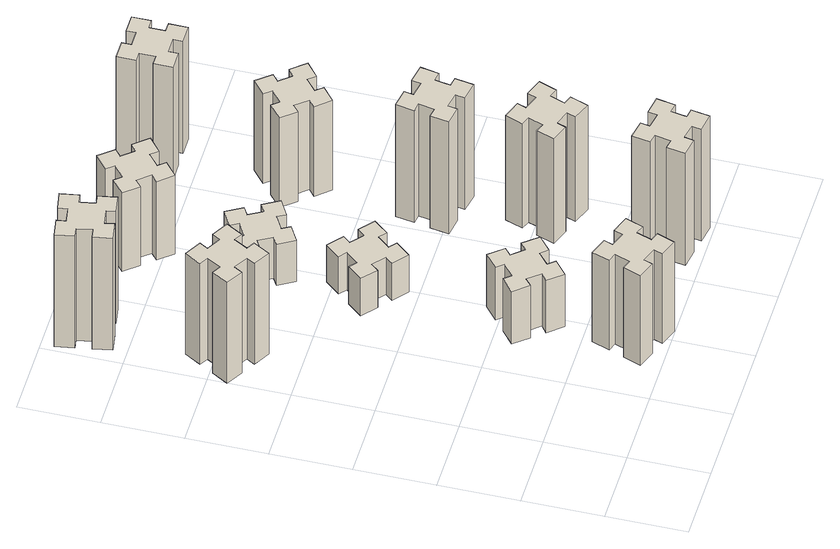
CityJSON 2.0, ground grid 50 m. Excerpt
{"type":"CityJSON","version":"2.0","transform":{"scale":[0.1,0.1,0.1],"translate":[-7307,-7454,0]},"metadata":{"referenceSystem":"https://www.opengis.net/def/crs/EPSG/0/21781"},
"CityObjects":{
"building1":{"type":"Building","attributes":{"class":"1000","function":"1000","usage":"1000","yearOfConstruction":2016,"roofType":"1000","measuredHeight":81,"storeysAboveGround":30,"storeysBelowGround":0},"geometry":[{"type":"Solid","lod":"1","boundaries":[[[[0,1,2,3,4,5,6,7,8,9,10,11,12,13,14,15,16,17,18,19]],[[17,16,20,21]],[[16,15,22,20]],[[15,14,23,22]],[[14,13,24,23]],[[13,12,25,24]],[[12,11,26,25]],[[11,10,27,26]],[[10,9,28,27]],[[9,8,29,28]],[[8,7,30,29]],[[7,6,31,30]],[[6,5,32,31]],[[5,4,33,32]],[[4,3,34,33]],[[3,2,35,34]],[[2,1,36,35]],[[1,0,37,36]],[[0,19,38,37]],[[19,18,39,38]],[[18,17,21,39]],[[24,25,26,27,28,29,30,31,32,33,34,35,36,37,38,39,21,20,22,23]]]]}]},
"building2":{"type":"Building","attributes":{"class":"1000","function":"1000","usage":"1000","yearOfConstruction":2016,"roofType":"1000","measuredHeight":72,"storeysAboveGround":30,"storeysBelowGround":0},"geometry":[{"type":"Solid","lod":"1","boundaries":[[[[40,41,42,43,44,45,46,47,48,49,50,51,52,53,54,55,56,57,58,59]],[[57,56,60,61]],[[56,55,62,60]],[[55,54,63,62]],[[54,53,64,63]],[[53,52,65,64]],[[52,51,66,65]],[[51,50,67,66]],[[50,49,68,67]],[[49,48,69,68]],[[48,47,70,69]],[[47,46,71,70]],[[46,45,72,71]],[[45,44,73,72]],[[44,43,74,73]],[[43,42,75,74]],[[42,41,76,75]],[[41,40,77,76]],[[40,59,78,77]],[[59,58,79,78]],[[58,57,61,79]],[[64,65,66,67,68,69,70,71,72,73,74,75,76,77,78,79,61,60,62,63]]]]}]},
"building3":{"type":"Building","attributes":{"class":"1000","function":"1000","usage":"1000","yearOfConstruction":2016,"roofType":"1000","measuredHeight":90,"storeysAboveGround":30,"storeysBelowGround":0},"geometry":[{"type":"Solid","lod":"1","boundaries":[[[[80,81,82,83,84,85,86,87,88,89,90,91,92,93,94,95,96,97,98,99]],[[97,96,100,101]],[[96,95,102,100]],[[95,94,103,102]],[[94,93,104,103]],[[93,92,105,104]],[[92,91,106,105]],[[91,90,107,106]],[[90,89,108,107]],[[89,88,109,108]],[[88,87,110,109]],[[87,86,111,110]],[[86,85,112,111]],[[85,84,113,112]],[[84,83,114,113]],[[83,82,115,114]],[[82,81,116,115]],[[81,80,117,116]],[[80,99,118,117]],[[99,98,119,118]],[[98,97,101,119]],[[104,105,106,107,108,109,110,111,112,113,114,115,116,117,118,119,101,100,102,103]]]]}]},
"building4":{"type":"Building","attributes":{"class":"1000","function":"1000","usage":"1000","yearOfConstruction":2016,"roofType":"1000","measuredHeight":42,"storeysAboveGround":30,"storeysBelowGround":0},"geometry":[{"type":"Solid","lod":"1","boundaries":[[[[120,121,122,123,124,125,126,127,128,129,130,131,132,133,134,135,136,137,138,139]],[[137,136,140,141]],[[136,135,142,140]],[[135,134,143,142]],[[134,133,144,143]],[[133,132,145,144]],[[132,131,146,145]],[[131,130,147,146]],[[130,129,148,147]],[[129,128,149,148]],[[128,127,150,149]],[[127,126,151,150]],[[126,125,152,151]],[[125,124,153,152]],[[124,123,154,153]],[[123,122,155,154]],[[122,121,156,155]],[[121,120,157,156]],[[120,139,158,157]],[[139,138,159,158]],[[138,137,141,159]],[[144,145,146,147,148,149,150,151,152,153,154,155,156,157,158,159,141,140,142,143]]]]}]},
"building5":{"type":"Building","attributes":{"class":"1000","function":"1000","usage":"1000","yearOfConstruction":2016,"roofType":"1000","measuredHeight":30,"storeysAboveGround":30,"storeysBelowGround":0},"geometry":[{"type":"Solid","lod":"1","boundaries":[[[[160,161,162,163,164,165,166,167,168,169,170,171,172,173,174,175,176,177,178,179]],[[177,176,180,181]],[[176,175,182,180]],[[175,174,183,182]],[[174,173,184,183]],[[173,172,185,184]],[[172,171,186,185]],[[171,170,187,186]],[[170,169,188,187]],[[169,168,189,188]],[[168,167,190,189]],[[167,166,191,190]],[[166,165,192,191]],[[165,164,193,192]],[[164,163,194,193]],[[163,162,195,194]],[[162,161,196,195]],[[161,160,197,196]],[[160,179,198,197]],[[179,178,199,198]],[[178,177,181,199]],[[184,185,186,187,188,189,190,191,192,193,194,195,196,197,198,199,181,180,182,183]]]]}]},
"building6":{"type":"Building","attributes":{"class":"1000","function":"1000","usage":"1000","yearOfConstruction":2016,"roofType":"1000","measuredHeight":33,"storeysAboveGround":30,"storeysBelowGround":0},"geometry":[{"type":"Solid","lod":"1","boundaries":[[[[200,201,202,203,204,205,206,207,208,209,210,211,212,213,214,215,216,217,218,219]],[[217,216,220,221]],[[216,215,222,220]],[[215,214,223,222]],[[214,213,224,223]],[[213,212,225,224]],[[212,211,226,225]],[[211,210,227,226]],[[210,209,228,227]],[[209,208,229,228]],[[208,207,230,229]],[[207,206,231,230]],[[206,205,232,231]],[[205,204,233,232]],[[204,203,234,233]],[[203,202,235,234]],[[202,201,236,235]],[[201,200,237,236]],[[200,219,238,237]],[[219,218,239,238]],[[218,217,221,239]],[[224,225,226,227,228,229,230,231,232,233,234,235,236,237,238,239,221,220,222,223]]]]}]},
"building7":{"type":"Building","attributes":{"class":"1000","function":"1000","usage":"1000","yearOfConstruction":2016,"roofType":"1000","measuredHeight":90,"storeysAboveGround":30,"storeysBelowGround":0},"geometry":[{"type":"Solid","lod":"1","boundaries":[[[[240,241,242,243,244,245,246,247,248,249,250,251,252,253,254,255,256,257,258,259]],[[257,256,260,261]],[[256,255,262,260]],[[255,254,263,262]],[[254,253,264,263]],[[253,252,265,264]],[[252,251,266,265]],[[251,250,267,266]],[[250,249,268,267]],[[249,248,269,268]],[[248,247,270,269]],[[247,246,271,270]],[[246,245,272,271]],[[245,244,273,272]],[[244,243,274,273]],[[243,242,275,274]],[[242,241,276,275]],[[241,240,277,276]],[[240,259,278,277]],[[259,258,279,278]],[[258,257,261,279]],[[264,265,266,267,268,269,270,271,272,273,274,275,276,277,278,279,261,260,262,263]]]]}]},
"building8":{"type":"Building","attributes":{"class":"1000","function":"1000","usage":"1000","yearOfConstruction":2016,"roofType":"1000","measuredHeight":63,"storeysAboveGround":30,"storeysBelowGround":0},"geometry":[{"type":"Solid","lod":"1","boundaries":[[[[280,281,282,283,284,285,286,287,288,289,290,291,292,293,294,295,296,297,298,299]],[[297,296,300,301]],[[296,295,302,300]],[[295,294,303,302]],[[294,293,304,303]],[[293,292,305,304]],[[292,291,306,305]],[[291,290,307,306]],[[290,289,308,307]],[[289,288,309,308]],[[288,287,310,309]],[[287,286,311,310]],[[286,285,312,311]],[[285,284,313,312]],[[284,283,314,313]],[[283,282,315,314]],[[282,281,316,315]],[[281,280,317,316]],[[280,299,318,317]],[[299,298,319,318]],[[298,297,301,319]],[[304,305,306,307,308,309,310,311,312,313,314,315,316,317,318,319,301,300,302,303]]]]}]},
"building9":{"type":"Building","attributes":{"class":"1000","function":"1000","usage":"1000","yearOfConstruction":2016,"roofType":"1000","measuredHeight":84,"storeysAboveGround":30,"storeysBelowGround":0},"geometry":[{"type":"Solid","lod":"1","boundaries":[[[[320,321,322,323,324,325,326,327,328,329,330,331,332,333,334,335,336,337,338,339]],[[337,336,340,341]],[[336,335,342,340]],[[335,334,343,342]],[[334,333,344,343]],[[333,332,345,344]],[[332,331,346,345]],[[331,330,347,346]],[[330,329,348,347]],[[329,328,349,348]],[[328,327,350,349]],[[327,326,351,350]],[[326,325,352,351]],[[325,324,353,352]],[[324,323,354,353]],[[323,322,355,354]],[[322,321,356,355]],[[321,320,357,356]],[[320,339,358,357]],[[339,338,359,358]],[[338,337,341,359]],[[344,345,346,347,348,349,350,351,352,353,354,355,356,357,358,359,341,340,342,343]]]]}]},
"building10":{"type":"Building","attributes":{"class":"1000","function":"1000","usage":"1000","yearOfConstruction":2016,"roofType":"1000","measuredHeight":90,"storeysAboveGround":30,"storeysBelowGround":0},"geometry":[{"type":"Solid","lod":"1","boundaries":[[[[360,361,362,363,364,365,366,367,368,369,370,371,372,373,374,375,376,377,378,379]],[[377,376,380,381]],[[376,375,382,380]],[[375,374,383,382]],[[374,373,384,383]],[[373,372,385,384]],[[372,371,386,385]],[[371,370,387,386]],[[370,369,388,387]],[[369,368,389,388]],[[368,367,390,389]],[[367,366,391,390]],[[366,365,392,391]],[[365,364,393,392]],[[364,363,394,393]],[[363,362,395,394]],[[362,361,396,395]],[[361,360,397,396]],[[360,379,398,397]],[[379,378,399,398]],[[378,377,381,399]],[[384,385,386,387,388,389,390,391,392,393,394,395,396,397,398,399,381,380,382,383]]]]}]},
"building11":{"type":"Building","attributes":{"class":"1000","function":"1000","usage":"1000","yearOfConstruction":2016,"roofType":"1000","measuredHeight":72,"storeysAboveGround":30,"storeysBelowGround":0},"geometry":[{"type":"Solid","lod":"1","boundaries":[[[[400,401,402,403,404,405,406,407,408,409,410,411,412,413,414,415,416,417,418,419]],[[417,416,420,421]],[[416,415,422,420]],[[415,414,423,422]],[[414,413,424,423]],[[413,412,425,424]],[[412,411,426,425]],[[411,410,427,426]],[[410,409,428,427]],[[409,408,429,428]],[[408,407,430,429]],[[407,406,431,430]],[[406,405,432,431]],[[405,404,433,432]],[[404,403,434,433]],[[403,402,435,434]],[[402,401,436,435]],[[401,400,437,436]],[[400,419,438,437]],[[419,418,439,438]],[[418,417,421,439]],[[424,425,426,427,428,429,430,431,432,433,434,435,436,437,438,439,421,420,422,423]]]]}]},
"building12":{"type":"Building","attributes":{"class":"1000","function":"1000","usage":"1000","yearOfConstruction":2016,"roofType":"1000","measuredHeight":90,"storeysAboveGround":30,"storeysBelowGround":0},"geometry":[{"type":"Solid","lod":"1","boundaries":[[[[440,441,442,443,444,445,446,447,448,449,450,451,452,453,454,455,456,457,458,459]],[[457,456,460,461]],[[456,455,462,460]],[[455,454,463,462]],[[454,453,464,463]],[[453,452,465,464]],[[452,451,466,465]],[[451,450,467,466]],[[450,449,468,467]],[[449,448,469,468]],[[448,447,470,469]],[[447,446,471,470]],[[446,445,472,471]],[[445,444,473,472]],[[444,443,474,473]],[[443,442,475,474]],[[442,441,476,475]],[[441,440,477,476]],[[440,459,478,477]],[[459,458,479,478]],[[458,457,461,479]],[[464,465,466,467,468,469,470,471,472,473,474,475,476,477,478,479,461,460,462,463]]]]}]}
},
"vertices":[
[306,2347,0],[356,2434,0],[408,2404,0],[468,2508,0],[364,2568,0],[334,2516,0],[247,2566,0],[277,2618,0],[173,2678,0],[113,2574,0],[165,2544,0],[115,2457,0],[63,2487,0],[3,2383,0],[107,2323,0],[137,2375,0],[224,2325,0],[194,2273,0],[298,2213,0],[358,2317,0],[224,2325,810],[194,2273,810],[137,2375,810],[107,2323,810],[3,2383,810],[63,2487,810],[115,2457,810],[165,2544,810],[113,2574,810],[173,2678,810],[277,2618,810],[247,2566,810],[334,2516,810],[364,2568,810],[468,2508,810],[408,2404,810],[356,2434,810],[306,2347,810],[358,2317,810],[298,2213,810],
[891,139,0],[985,105,0],[964,49,0],[1077,7,0],[1118,120,0],[1062,141,0],[1096,235,0],[1152,214,0],[1193,327,0],[1080,368,0],[1060,312,0],[966,346,0],[987,402,0],[874,443,0],[833,330,0],[889,310,0],[855,216,0],[799,237,0],[757,124,0],[870,83,0],[855,216,720],[799,237,720],[889,310,720],[833,330,720],[874,443,720],[987,402,720],[966,346,720],[1060,312,720],[1080,368,720],[1193,327,720],[1152,214,720],[1096,235,720],[1062,141,720],[1118,120,720],[1077,7,720],[964,49,720],[985,105,720],[891,139,720],[870,83,720],[757,124,720],
[265,3402,0],[167,3385,0],[157,3444,0],[38,3423,0],[59,3305,0],[118,3315,0],[136,3217,0],[77,3207,0],[97,3088,0],[216,3109,0],[205,3168,0],[304,3186,0],[314,3127,0],[432,3147,0],[411,3266,0],[352,3255,0],[335,3354,0],[394,3364,0],[373,3482,0],[255,3461,0],[335,3354,900],[394,3364,900],[352,3255,900],[411,3266,900],[432,3147,900],[314,3127,900],[304,3186,900],[205,3168,900],[216,3109,900],[97,3088,900],[77,3207,900],[136,3217,900],[118,3315,900],[59,3305,900],[38,3423,900],[157,3444,900],[167,3385,900],[265,3402,900],[255,3461,900],[373,3482,900],
[943,982,0],[866,917,0],[828,963,0],[736,886,0],[813,794,0],[859,833,0],[923,756,0],[877,718,0],[954,626,0],[1046,703,0],[1008,749,0],[1084,813,0],[1123,767,0],[1215,844,0],[1138,936,0],[1092,898,0],[1027,974,0],[1073,1013,0],[996,1105,0],[904,1028,0],[1027,974,420],[1073,1013,420],[1092,898,420],[1138,936,420],[1215,844,420],[1123,767,420],[1084,813,420],[1008,749,420],[1046,703,420],[954,626,420],[877,718,420],[923,756,420],[859,833,420],[813,794,420],[736,886,420],[828,963,420],[866,917,420],[943,982,420],[904,1028,420],[996,1105,420],
[1084,1857,0],[1008,1922,0],[1046,1968,0],[954,2045,0],[877,1953,0],[923,1914,0],[859,1838,0],[813,1876,0],[736,1784,0],[828,1707,0],[866,1753,0],[943,1689,0],[904,1643,0],[996,1566,0],[1073,1658,0],[1027,1696,0],[1092,1773,0],[1138,1734,0],[1215,1826,0],[1123,1903,0],[1092,1773,300],[1138,1734,300],[1027,1696,300],[1073,1658,300],[996,1566,300],[904,1643,300],[943,1689,300],[866,1753,300],[828,1707,300],[736,1784,300],[813,1876,300],[859,1838,300],[923,1914,300],[877,1953,300],[954,2045,300],[1046,1968,300],[1008,1922,300],[1084,1857,300],[1123,1903,300],[1215,1826,300],
[987,2325,0],[1074,2375,0],[1104,2323,0],[1208,2383,0],[1148,2487,0],[1096,2457,0],[1046,2544,0],[1098,2574,0],[1038,2678,0],[934,2618,0],[964,2566,0],[877,2516,0],[847,2568,0],[743,2508,0],[803,2404,0],[855,2434,0],[905,2347,0],[853,2317,0],[913,2213,0],[1017,2273,0],[905,2347,330],[853,2317,330],[855,2434,330],[803,2404,330],[743,2508,330],[847,2568,330],[877,2516,330],[964,2566,330],[934,2618,330],[1038,2678,330],[1098,2574,330],[1046,2544,330],[1096,2457,330],[1148,2487,330],[1208,2383,330],[1104,2323,330],[1074,2375,330],[987,2325,330],[1017,2273,330],[913,2213,330],
[1884,325,0],[1785,342,0],[1796,401,0],[1677,422,0],[1657,304,0],[1716,294,0],[1698,195,0],[1639,206,0],[1618,87,0],[1737,67,0],[1747,126,0],[1845,108,0],[1835,49,0],[1953,28,0],[1974,147,0],[1915,157,0],[1932,255,0],[1991,245,0],[2012,363,0],[1894,384,0],[1932,255,900],[1991,245,900],[1915,157,900],[1974,147,900],[1953,28,900],[1835,49,900],[1845,108,900],[1747,126,900],[1737,67,900],[1618,87,900],[1639,206,900],[1698,195,900],[1716,294,900],[1657,304,900],[1677,422,900],[1796,401,900],[1785,342,900],[1884,325,900],[1894,384,900],[2012,363,900],
[1092,3218,0],[1027,3294,0],[1073,3333,0],[996,3425,0],[904,3348,0],[943,3302,0],[866,3237,0],[828,3283,0],[736,3206,0],[813,3114,0],[859,3153,0],[923,3076,0],[877,3038,0],[954,2946,0],[1046,3023,0],[1008,3069,0],[1084,3133,0],[1123,3087,0],[1215,3164,0],[1138,3256,0],[1084,3133,630],[1123,3087,630],[1008,3069,630],[1046,3023,630],[954,2946,630],[877,3038,630],[923,3076,630],[859,3153,630],[813,3114,630],[736,3206,630],[828,3283,630],[866,3237,630],[943,3302,630],[904,3348,630],[996,3425,630],[1073,3333,630],[1027,3294,630],[1092,3218,630],[1138,3256,630],[1215,3164,630],
[1731,879,0],[1825,845,0],[1804,789,0],[1917,747,0],[1958,860,0],[1902,881,0],[1936,975,0],[1992,954,0],[2033,1067,0],[1920,1108,0],[1900,1052,0],[1806,1086,0],[1827,1142,0],[1714,1183,0],[1673,1070,0],[1729,1050,0],[1695,956,0],[1639,977,0],[1597,864,0],[1710,823,0],[1695,956,840],[1639,977,840],[1729,1050,840],[1673,1070,840],[1714,1183,840],[1827,1142,840],[1806,1086,840],[1900,1052,840],[1920,1108,840],[2033,1067,840],[1992,954,840],[1936,975,840],[1902,881,840],[1958,860,840],[1917,747,840],[1804,789,840],[1825,845,840],[1731,879,840],[1710,823,840],[1597,864,840],
[1647,1506,0],[1745,1488,0],[1735,1429,0],[1853,1408,0],[1874,1527,0],[1815,1537,0],[1832,1635,0],[1891,1625,0],[1912,1743,0],[1794,1764,0],[1784,1705,0],[1685,1722,0],[1696,1781,0],[1577,1802,0],[1557,1684,0],[1616,1674,0],[1598,1575,0],[1539,1586,0],[1518,1467,0],[1637,1447,0],[1598,1575,900],[1539,1586,900],[1616,1674,900],[1557,1684,900],[1577,1802,900],[1696,1781,900],[1685,1722,900],[1784,1705,900],[1794,1764,900],[1912,1743,900],[1891,1625,900],[1832,1635,900],[1815,1537,900],[1874,1527,900],[1853,1408,900],[1735,1429,900],[1745,1488,900],[1647,1506,900],[1637,1447,900],[1518,1467,900],
[1599,2413,0],[1663,2336,0],[1617,2298,0],[1694,2206,0],[1786,2283,0],[1748,2329,0],[1824,2393,0],[1863,2347,0],[1955,2424,0],[1878,2516,0],[1832,2478,0],[1767,2554,0],[1813,2593,0],[1736,2685,0],[1644,2608,0],[1683,2562,0],[1606,2497,0],[1568,2543,0],[1476,2466,0],[1553,2374,0],[1606,2497,720],[1568,2543,720],[1683,2562,720],[1644,2608,720],[1736,2685,720],[1813,2593,720],[1767,2554,720],[1832,2478,720],[1878,2516,720],[1955,2424,720],[1863,2347,720],[1824,2393,720],[1748,2329,720],[1786,2283,720],[1694,2206,720],[1617,2298,720],[1663,2336,720],[1599,2413,720],[1553,2374,720],[1476,2466,720],
[1665,3175,0],[1765,3175,0],[1765,3115,0],[1885,3115,0],[1885,3235,0],[1825,3235,0],[1825,3335,0],[1885,3335,0],[1885,3455,0],[1765,3455,0],[1765,3395,0],[1665,3395,0],[1665,3455,0],[1545,3455,0],[1545,3335,0],[1605,3335,0],[1605,3235,0],[1545,3235,0],[1545,3115,0],[1665,3115,0],[1605,3235,900],[1545,3235,900],[1605,3335,900],[1545,3335,900],[1545,3455,900],[1665,3455,900],[1665,3395,900],[1765,3395,900],[1765,3455,900],[1885,3455,900],[1885,3335,900],[1825,3335,900],[1825,3235,900],[1885,3235,900],[1885,3115,900],[1765,3115,900],[1765,3175,900],[1665,3175,900],[1665,3115,900],[1545,3115,900]
]}
